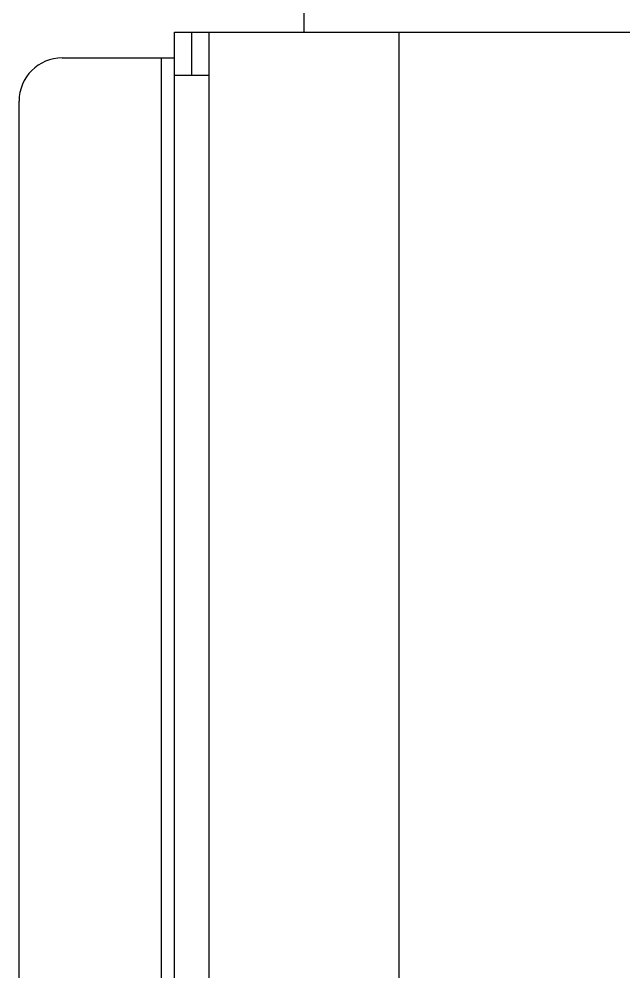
# Model space of a CAD drawing. Header units: millimetres. Extents: x 42356 to 50646, y 31507 to 39566.
# Drawn here: x 43022 to 43057, y 33919.5 to 33974.7 of the extents above; entities that cross this region are included whole.
import ezdxf

# ---------------------------------------------------------------- set-up
doc = ezdxf.new("R2010")
doc.units = ezdxf.units.MM
doc.layers.add('000-PI-ORMAR', color=2, linetype='Continuous')

msp = doc.modelspace()

# ---------------------------------------------------------------- linework, layer by layer
at = {"layer": '000-PI-ORMAR'}
for p, q in [((43038.517, 33973.989), (43038.517, 33975.489)), ((43031.017, 33973.989), (43032.017, 33973.989)), ((43031.017, 31875.989), (43031.017, 33973.989)), ((43032.017, 33973.989), (43033.017, 33973.989)), ((43032.017, 33971.489), (43032.017, 33973.989)), ((43033.017, 33973.989), (43829.017, 33973.989)), ((43033.017, 33915.989), (43033.017, 33973.989)), ((43044.017, 33915.989), (43044.017, 33973.989)), ((43024.517, 33972.489), (43030.267, 33972.489)), ((43030.267, 33972.489), (43031.017, 33972.489)), ((43030.267, 31975.489), (43030.267, 33972.489)), ((43031.017, 33971.489), (43033.017, 33971.489)), ((43022.017, 31977.989), (43022.017, 33969.989))]:
    msp.add_line(p, q, dxfattribs=at)
msp.add_arc((43024.517, 33969.989), 2.5, 90, 180, dxfattribs=at)

doc.saveas('drawing.dxf')
